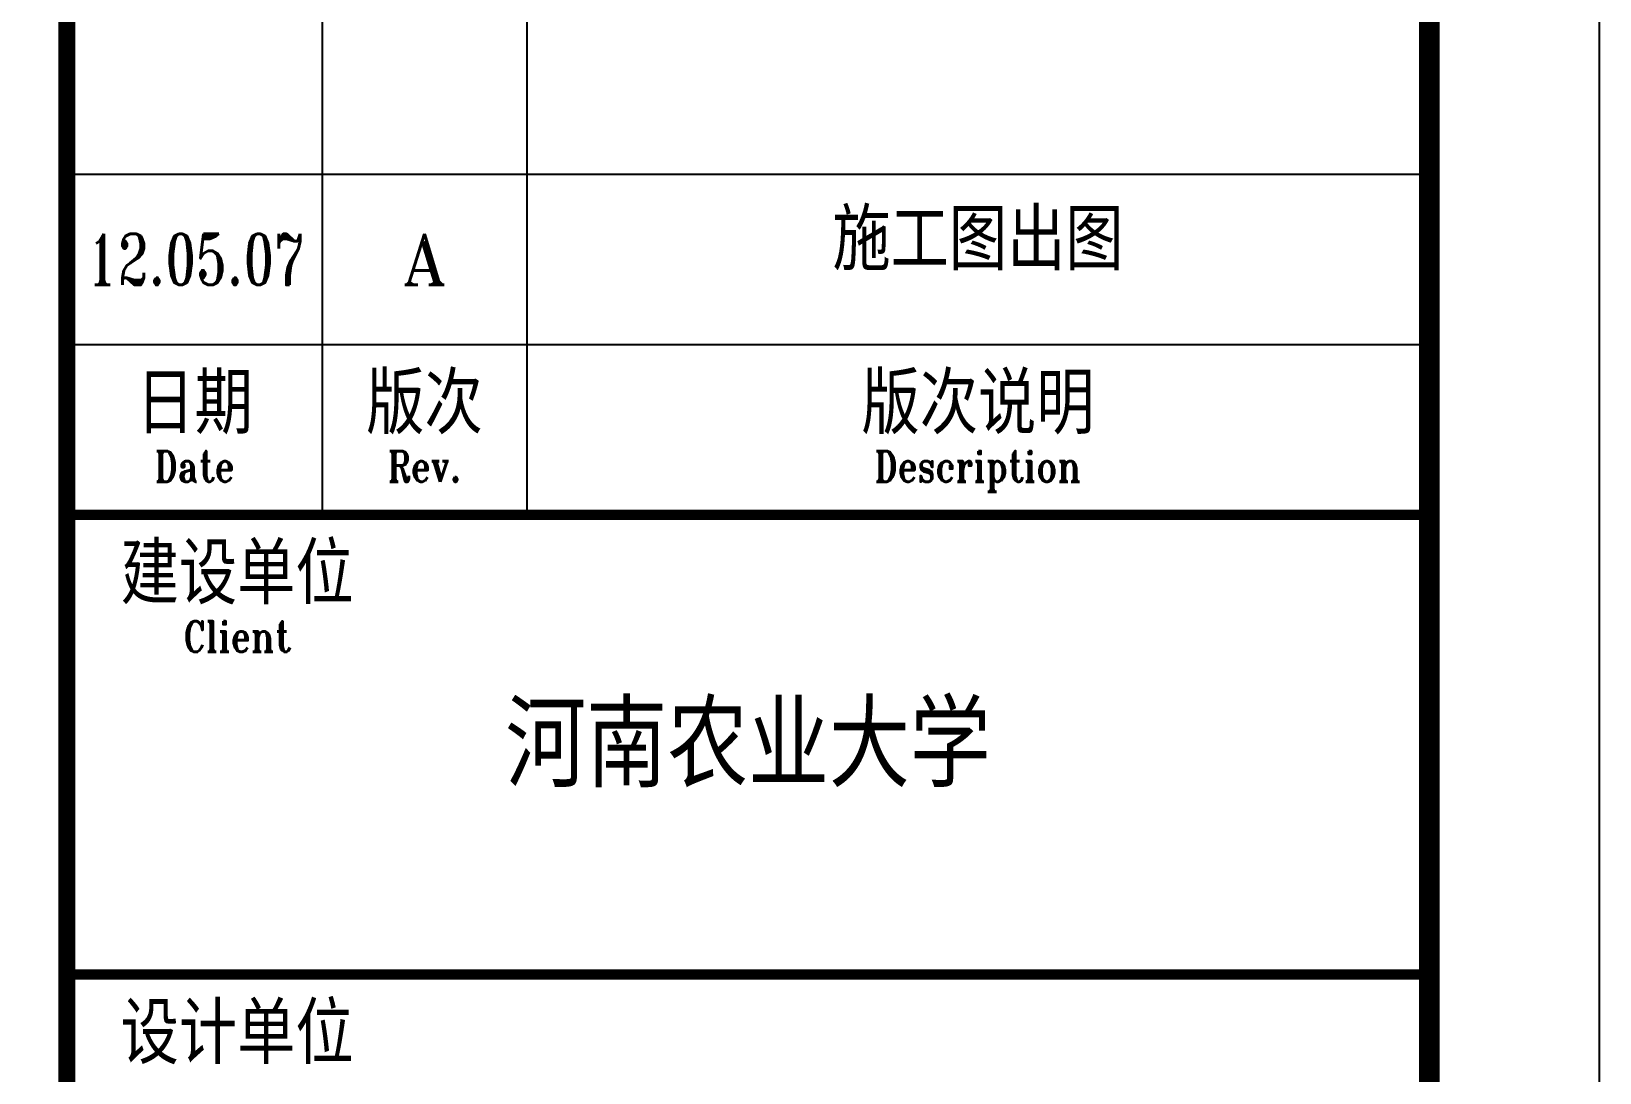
# Model space of a CAD drawing. Extents: x 0 to 125661, y -104936 to 8656.
# Drawn here: x 38709 to 40551, y -16195 to -14972 of the extents above; entities that cross this region are included whole.
import ezdxf
from ezdxf.enums import TextEntityAlignment as Align

# ---------------------------------------------------------------- set-up
doc = ezdxf.new("R2010")
doc.units = 0
doc.header["$LTSCALE"] = 800
doc.header["$MEASUREMENT"] = 0
doc.layers.get('0').update_dxf_attribs({"linetype": 'CONTINUOUS'})
doc.layers.add('图框', color=107, linetype='CONTINUOUS')
doc.styles.add('TKZ1_tjhts.shx', font='tjromant.shx', dxfattribs={"bigfont": 'tjhts.shx'})
doc.styles.add('TKZ2_tjkts.shx', font='tjromant.shx', dxfattribs={"bigfont": 'tjkts.shx'})

# ---------------------------------------------------------------- blocks, each defined once
blk = doc.blocks.new('TJAD_TK_A1')
for p, q in [((1266.379, 940.449), (1266.379, 767.449)), ((1278.379, 940.449), (1278.379, 767.449)), ((1251.379, 777.449), (1263.379, 777.449)), ((1251.379, 777.449), (1331.379, 777.449)), ((1251.379, 767.449), (1331.379, 767.449))]:
    blk.add_line(p, q)
for points, const_width in [([(1251.379, 940.449), (1251.379, 366.449)], 1), ([(1251.379, 767.449), (1331.379, 767.449)], 0.6)]:
    blk.add_lwpolyline(points, dxfattribs=dict(const_width=const_width))
at = {"layer": '图框'}
for p, q in [((1341.379, 356.449), (1341.379, 950.449)), ((1251.379, 787.449), (1331.379, 787.449))]:
    blk.add_line(p, q, dxfattribs=at)
at = {"layer": '图框', "const_width": 1.2}
blk.add_lwpolyline([(1331.379, 940.449), (525.379, 940.449), (525.379, 366.449), (1331.379, 366.449)], close=True, dxfattribs=at)
at = {"layer": '图框', "const_width": 0.6}
blk.add_lwpolyline([(1251.379, 740.449), (1331.379, 740.449)], dxfattribs=at)
at = {"style": 'TKZ2_tjkts.shx'}
for s, p in [('日期', (1258.879, 773.997)), ('版次', (1272.379, 773.997)), ('版次说明', (1304.879, 773.997)), ('建设单位', (1261.379, 763.997)), ('设计单位', (1261.379, 736.997))]:
    blk.add_text(s, height=3.6, dxfattribs=at).set_placement(p, align=Align.MIDDLE_CENTER)
at = {"style": 'TKZ2_tjkts.shx', "width": 0.8}
for s, p in [('Date', (1258.879, 770.297)), ('Rev.', (1272.379, 770.297)), ('Description', (1304.879, 770.297)), ('Client', (1261.379, 760.297))]:
    blk.add_text(s, height=1.8, dxfattribs=at).set_placement(p, align=Align.MIDDLE_CENTER)

msp = doc.modelspace()

# ---------------------------------------------------------------- block references
at = {"layer": '图框', "xscale": 20, "yscale": 20, "zscale": 20}
msp.add_blockref('TJAD_TK_A1', (13723.2, -30889), dxfattribs=at)

# ---------------------------------------------------------------- texts
at = {"layer": '图框', "color": 3, "style": 'TKZ1_tjhts.shx'}
for s, height, p in [('施工图出图', 72, (39820.8, -15216.8)), ('A', 60, (39170.8, -15240)), ('河南农业大学', 100, (39550.8, -15810))]:
    msp.add_text(s, height=height, dxfattribs=at).set_placement(p, align=Align.MIDDLE_CENTER)
at = {"layer": '图框', "color": 3, "style": 'TKZ1_tjhts.shx', "width": 0.7}
msp.add_text('12.05.07', height=60, dxfattribs=at).set_placement((38902.4, -15240), align=Align.MIDDLE_CENTER)

doc.saveas('drawing.dxf')
